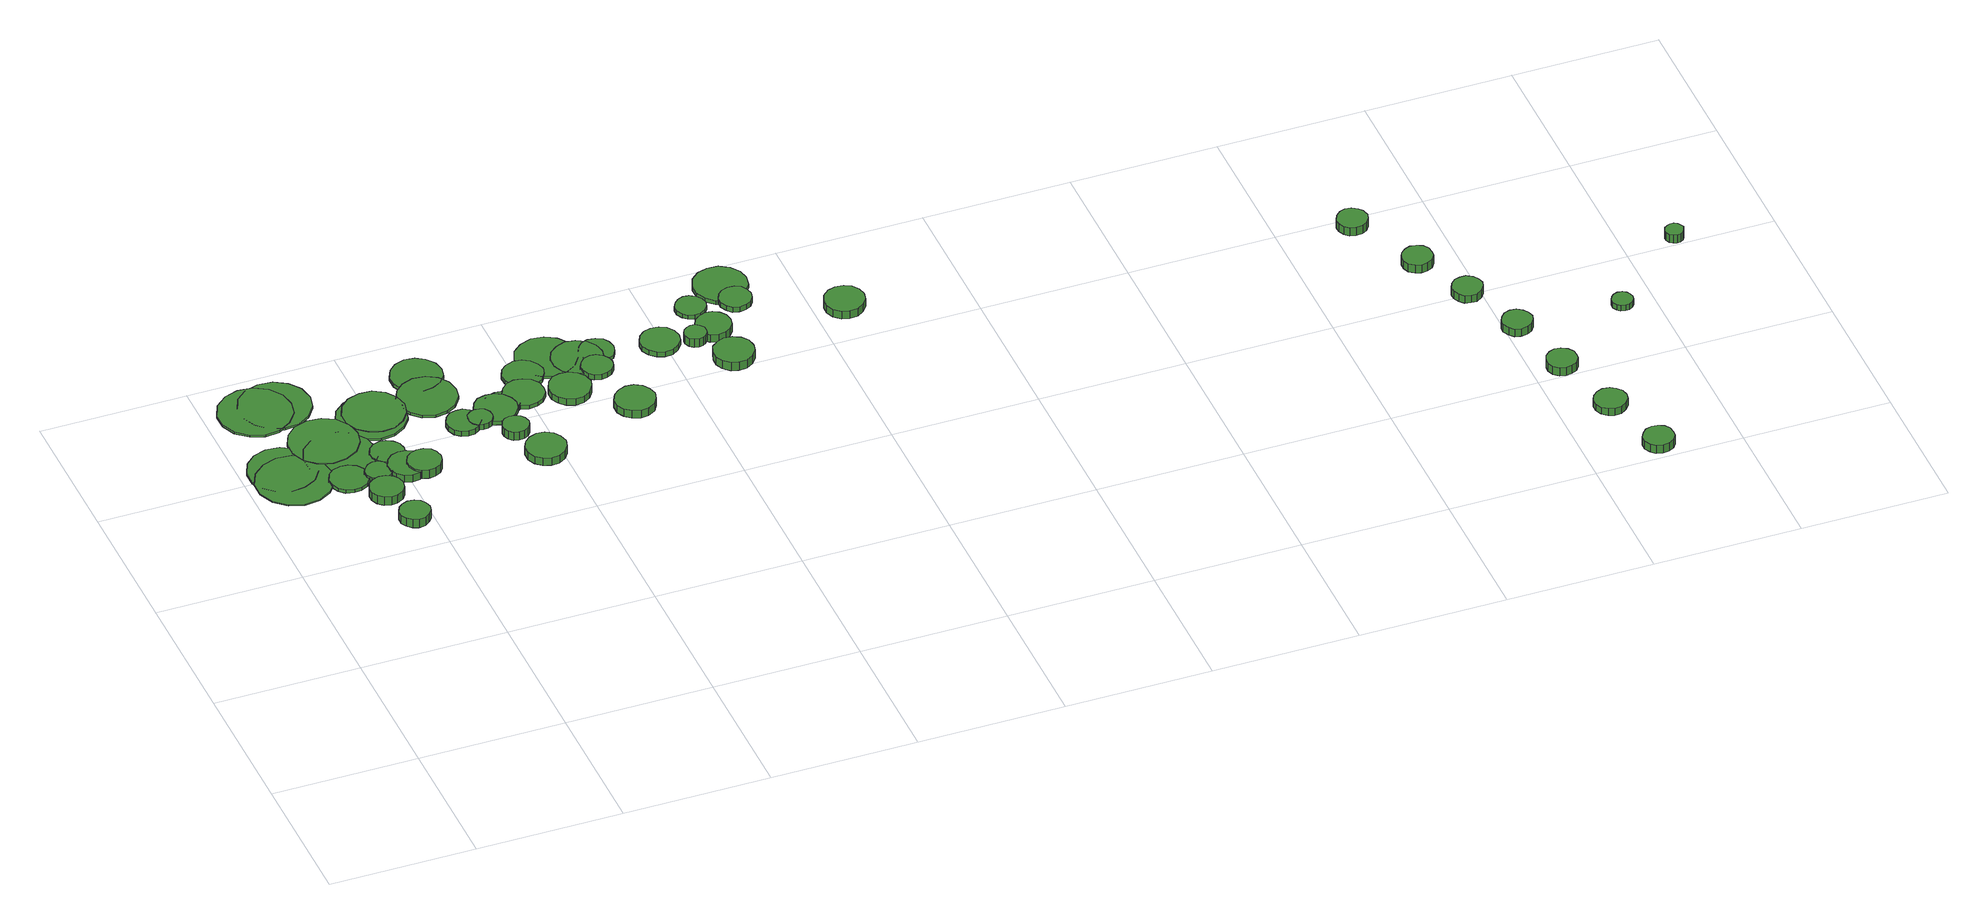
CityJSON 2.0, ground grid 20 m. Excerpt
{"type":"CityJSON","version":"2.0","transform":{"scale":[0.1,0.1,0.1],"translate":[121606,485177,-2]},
"CityObjects":{
"tree1":{"type":"SolitaryVegetationObject","attributes":{"function":"something"},"geometry":[{"type":"MultiSurface","lod":"1","boundaries":[[[0,1,2,3,4,5,6,7,8,9,10,11,12,13,14]],[[15,16,17,18,19,20,21,22,23,24,25,26,27,28,29]],[[0,29,28,1]],[[1,28,27,2]],[[2,27,26,3]],[[3,26,25,4]],[[4,25,24,5]],[[5,24,23,6]],[[6,23,22,7]],[[7,22,21,8]],[[8,21,20,9]],[[9,20,19,10]],[[10,19,18,11]],[[11,18,17,12]],[[12,17,16,13]],[[13,16,15,14]],[[14,15,29,0]]]}]},
"tree2":{"type":"SolitaryVegetationObject","attributes":{"function":"something"},"geometry":[{"type":"MultiSurface","lod":"1","boundaries":[[[30,31,32,33,34,35,36,37,38,39,40,41,42,43,44]],[[45,46,47,48,49,50,51,52,53,54,55,56,57,58,59]],[[30,59,58,31]],[[31,58,57,32]],[[32,57,56,33]],[[33,56,55,34]],[[34,55,54,35]],[[35,54,53,36]],[[36,53,52,37]],[[37,52,51,38]],[[38,51,50,39]],[[39,50,49,40]],[[40,49,48,41]],[[41,48,47,42]],[[42,47,46,43]],[[43,46,45,44]],[[44,45,59,30]]]}]},
"tree3":{"type":"SolitaryVegetationObject","attributes":{"function":"something"},"geometry":[{"type":"MultiSurface","lod":"1","boundaries":[[[60,61,62,63,64,65,66,67,68,69,70,71,72,73,74]],[[75,76,77,78,79,80,81,82,83,84,85,86,87,88,89]],[[60,89,88,61]],[[61,88,87,62]],[[62,87,86,63]],[[63,86,85,64]],[[64,85,84,65]],[[65,84,83,66]],[[66,83,82,67]],[[67,82,81,68]],[[68,81,80,69]],[[69,80,79,70]],[[70,79,78,71]],[[71,78,77,72]],[[72,77,76,73]],[[73,76,75,74]],[[74,75,89,60]]]}]},
"tree4":{"type":"SolitaryVegetationObject","attributes":{"function":"something"},"geometry":[{"type":"MultiSurface","lod":"1","boundaries":[[[90,91,92,93,94,95,96,97,98,99,100,101,102,103,104]],[[105,106,107,108,109,110,111,112,113,114,115,116,117,118,119]],[[90,119,118,91]],[[91,118,117,92]],[[92,117,116,93]],[[93,116,115,94]],[[94,115,114,95]],[[95,114,113,96]],[[96,113,112,97]],[[97,112,111,98]],[[98,111,110,99]],[[99,110,109,100]],[[100,109,108,101]],[[101,108,107,102]],[[102,107,106,103]],[[103,106,105,104]],[[104,105,119,90]]]}]},
"tree5":{"type":"SolitaryVegetationObject","attributes":{"function":"something"},"geometry":[{"type":"MultiSurface","lod":"1","boundaries":[[[120,121,122,123,124,125,126,127,128,129,130,131,132,133,134]],[[135,136,137,138,139,140,141,142,143,144,145,146,147,148,149]],[[120,149,148,121]],[[121,148,147,122]],[[122,147,146,123]],[[123,146,145,124]],[[124,145,144,125]],[[125,144,143,126]],[[126,143,142,127]],[[127,142,141,128]],[[128,141,140,129]],[[129,140,139,130]],[[130,139,138,131]],[[131,138,137,132]],[[132,137,136,133]],[[133,136,135,134]],[[134,135,149,120]]]}]},
"tree6":{"type":"SolitaryVegetationObject","attributes":{"function":"something"},"geometry":[{"type":"MultiSurface","lod":"1","boundaries":[[[150,151,152,153,154,155,156,157,158,159,160,161,162,163,164]],[[165,166,167,168,169,170,171,172,173,174,175,176,177,178,179]],[[150,179,178,151]],[[151,178,177,152]],[[152,177,176,153]],[[153,176,175,154]],[[154,175,174,155]],[[155,174,173,156]],[[156,173,172,157]],[[157,172,171,158]],[[158,171,170,159]],[[159,170,169,160]],[[160,169,168,161]],[[161,168,167,162]],[[162,167,166,163]],[[163,166,165,164]],[[164,165,179,150]]]}]},
"tree7":{"type":"SolitaryVegetationObject","attributes":{"function":"something"},"geometry":[{"type":"MultiSurface","lod":"1","boundaries":[[[180,181,182,183,184,185,186,187,188,189,190,191,192,193,194]],[[195,196,197,198,199,200,201,202,203,204,205,206,207,208,209]],[[180,209,208,181]],[[181,208,207,182]],[[182,207,206,183]],[[183,206,205,184]],[[184,205,204,185]],[[185,204,203,186]],[[186,203,202,187]],[[187,202,201,188]],[[188,201,200,189]],[[189,200,199,190]],[[190,199,198,191]],[[191,198,197,192]],[[192,197,196,193]],[[193,196,195,194]],[[194,195,209,180]]]}]},
"tree8":{"type":"SolitaryVegetationObject","attributes":{"function":"something"},"geometry":[{"type":"MultiSurface","lod":"1","boundaries":[[[210,211,212,213,214,215,216,217,218,219,220,221,222,223,224]],[[225,226,227,228,229,230,231,232,233,234,235,236,237,238,239]],[[210,239,238,211]],[[211,238,237,212]],[[212,237,236,213]],[[213,236,235,214]],[[214,235,234,215]],[[215,234,233,216]],[[216,233,232,217]],[[217,232,231,218]],[[218,231,230,219]],[[219,230,229,220]],[[220,229,228,221]],[[221,228,227,222]],[[222,227,226,223]],[[223,226,225,224]],[[224,225,239,210]]]}]},
"tree9":{"type":"SolitaryVegetationObject","attributes":{"function":"something"},"geometry":[{"type":"MultiSurface","lod":"1","boundaries":[[[240,241,242,243,244,245,246,247,248,249,250,251,252,253,254]],[[255,256,257,258,259,260,261,262,263,264,265,266,267,268,269]],[[240,269,268,241]],[[241,268,267,242]],[[242,267,266,243]],[[243,266,265,244]],[[244,265,264,245]],[[245,264,263,246]],[[246,263,262,247]],[[247,262,261,248]],[[248,261,260,249]],[[249,260,259,250]],[[250,259,258,251]],[[251,258,257,252]],[[252,257,256,253]],[[253,256,255,254]],[[254,255,269,240]]]}]},
"tree10":{"type":"SolitaryVegetationObject","attributes":{"function":"something"},"geometry":[{"type":"MultiSurface","lod":"1","boundaries":[[[270,271,272,273,274,275,276,277,278,279,280,281,282,283,284]],[[285,286,287,288,289,290,291,292,293,294,295,296,297,298,299]],[[270,299,298,271]],[[271,298,297,272]],[[272,297,296,273]],[[273,296,295,274]],[[274,295,294,275]],[[275,294,293,276]],[[276,293,292,277]],[[277,292,291,278]],[[278,291,290,279]],[[279,290,289,280]],[[280,289,288,281]],[[281,288,287,282]],[[282,287,286,283]],[[283,286,285,284]],[[284,285,299,270]]]}]},
"tree11":{"type":"SolitaryVegetationObject","attributes":{"function":"something"},"geometry":[{"type":"MultiSurface","lod":"1","boundaries":[[[300,301,302,303,304,305,306,307,308,309,310,311,312,313,314]],[[315,316,317,318,319,320,321,322,323,324,325,326,327,328,329]],[[300,329,328,301]],[[301,328,327,302]],[[302,327,326,303]],[[303,326,325,304]],[[304,325,324,305]],[[305,324,323,306]],[[306,323,322,307]],[[307,322,321,308]],[[308,321,320,309]],[[309,320,319,310]],[[310,319,318,311]],[[311,318,317,312]],[[312,317,316,313]],[[313,316,315,314]],[[314,315,329,300]]]}]},
"tree12":{"type":"SolitaryVegetationObject","attributes":{"function":"something"},"geometry":[{"type":"MultiSurface","lod":"1","boundaries":[[[330,331,332,333,334,335,336,337,338,339,340,341,342,343,344]],[[345,346,347,348,349,350,351,352,353,354,355,356,357,358,359]],[[330,359,358,331]],[[331,358,357,332]],[[332,357,356,333]],[[333,356,355,334]],[[334,355,354,335]],[[335,354,353,336]],[[336,353,352,337]],[[337,352,351,338]],[[338,351,350,339]],[[339,350,349,340]],[[340,349,348,341]],[[341,348,347,342]],[[342,347,346,343]],[[343,346,345,344]],[[344,345,359,330]]]}]},
"tree13":{"type":"SolitaryVegetationObject","attributes":{"function":"something"},"geometry":[{"type":"MultiSurface","lod":"1","boundaries":[[[360,361,362,363,364,365,366,367,368,369,370,371,372,373,374]],[[375,376,377,378,379,380,381,382,383,384,385,386,387,388,389]],[[360,389,388,361]],[[361,388,387,362]],[[362,387,386,363]],[[363,386,385,364]],[[364,385,384,365]],[[365,384,383,366]],[[366,383,382,367]],[[367,382,381,368]],[[368,381,380,369]],[[369,380,379,370]],[[370,379,378,371]],[[371,378,377,372]],[[372,377,376,373]],[[373,376,375,374]],[[374,375,389,360]]]}]},
"tree14":{"type":"SolitaryVegetationObject","attributes":{"function":"something"},"geometry":[{"type":"MultiSurface","lod":"1","boundaries":[[[390,391,392,393,394,395,396,397,398,399,400,401,402,403,404]],[[405,406,407,408,409,410,411,412,413,414,415,416,417,418,419]],[[390,419,418,391]],[[391,418,417,392]],[[392,417,416,393]],[[393,416,415,394]],[[394,415,414,395]],[[395,414,413,396]],[[396,413,412,397]],[[397,412,411,398]],[[398,411,410,399]],[[399,410,409,400]],[[400,409,408,401]],[[401,408,407,402]],[[402,407,406,403]],[[403,406,405,404]],[[404,405,419,390]]]}]},
"tree15":{"type":"SolitaryVegetationObject","attributes":{"function":"something"},"geometry":[{"type":"MultiSurface","lod":"1","boundaries":[[[420,421,422,423,424,425,426,427,428,429,430,431,432,433,434]],[[435,436,437,438,439,440,441,442,443,444,445,446,447,448,449]],[[420,449,448,421]],[[421,448,447,422]],[[422,447,446,423]],[[423,446,445,424]],[[424,445,444,425]],[[425,444,443,426]],[[426,443,442,427]],[[427,442,441,428]],[[428,441,440,429]],[[429,440,439,430]],[[430,439,438,431]],[[431,438,437,432]],[[432,437,436,433]],[[433,436,435,434]],[[434,435,449,420]]]}]},
"tree16":{"type":"SolitaryVegetationObject","attributes":{"function":"something"},"geometry":[{"type":"MultiSurface","lod":"1","boundaries":[[[450,451,452,453,454,455,456,457,458,459,460,461,462,463,464]],[[465,466,467,468,469,470,471,472,473,474,475,476,477,478,479]],[[450,479,478,451]],[[451,478,477,452]],[[452,477,476,453]],[[453,476,475,454]],[[454,475,474,455]],[[455,474,473,456]],[[456,473,472,457]],[[457,472,471,458]],[[458,471,470,459]],[[459,470,469,460]],[[460,469,468,461]],[[461,468,467,462]],[[462,467,466,463]],[[463,466,465,464]],[[464,465,479,450]]]}]},
"tree17":{"type":"SolitaryVegetationObject","attributes":{"function":"something"},"geometry":[{"type":"MultiSurface","lod":"1","boundaries":[[[480,481,482,483,484,485,486,487,488,489,490,491,492,493,494]],[[495,496,497,498,499,500,501,502,503,504,505,506,507,508,509]],[[480,509,508,481]],[[481,508,507,482]],[[482,507,506,483]],[[483,506,505,484]],[[484,505,504,485]],[[485,504,503,486]],[[486,503,502,487]],[[487,502,501,488]],[[488,501,500,489]],[[489,500,499,490]],[[490,499,498,491]],[[491,498,497,492]],[[492,497,496,493]],[[493,496,495,494]],[[494,495,509,480]]]}]},
"tree18":{"type":"SolitaryVegetationObject","attributes":{"function":"something"},"geometry":[{"type":"MultiSurface","lod":"1","boundaries":[[[510,511,512,513,514,515,516,517,518,519,520,521,522,523,524]],[[525,526,527,528,529,530,531,532,533,534,535,536,537,538,539]],[[510,539,538,511]],[[511,538,537,512]],[[512,537,536,513]],[[513,536,535,514]],[[514,535,534,515]],[[515,534,533,516]],[[516,533,532,517]],[[517,532,531,518]],[[518,531,530,519]],[[519,530,529,520]],[[520,529,528,521]],[[521,528,527,522]],[[522,527,526,523]],[[523,526,525,524]],[[524,525,539,510]]]}]},
"tree19":{"type":"SolitaryVegetationObject","attributes":{"function":"something"},"geometry":[{"type":"MultiSurface","lod":"1","boundaries":[[[540,541,542,543,544,545,546,547,548,549,550,551,552,553,554]],[[555,556,557,558,559,560,561,562,563,564,565,566,567,568,569]],[[540,569,568,541]],[[541,568,567,542]],[[542,567,566,543]],[[543,566,565,544]],[[544,565,564,545]],[[545,564,563,546]],[[546,563,562,547]],[[547,562,561,548]],[[548,561,560,549]],[[549,560,559,550]],[[550,559,558,551]],[[551,558,557,552]],[[552,557,556,553]],[[553,556,555,554]],[[554,555,569,540]]]}]},
"tree20":{"type":"SolitaryVegetationObject","attributes":{"function":"something"},"geometry":[{"type":"MultiSurface","lod":"1","boundaries":[[[570,571,572,573,574,575,576,577,578,579,580,581,582,583,584]],[[585,586,587,588,589,590,591,592,593,594,595,596,597,598,599]],[[570,599,598,571]],[[571,598,597,572]],[[572,597,596,573]],[[573,596,595,574]],[[574,595,594,575]],[[575,594,593,576]],[[576,593,592,577]],[[577,592,591,578]],[[578,591,590,579]],[[579,590,589,580]],[[580,589,588,581]],[[581,588,587,582]],[[582,587,586,583]],[[583,586,585,584]],[[584,585,599,570]]]}]},
"tree21":{"type":"SolitaryVegetationObject","attributes":{"function":"something"},"geometry":[{"type":"MultiSurface","lod":"1","boundaries":[[[600,601,602,603,604,605,606,607,608,609,610,611,612,613,614]],[[615,616,617,618,619,620,621,622,623,624,625,626,627,628,629]],[[600,629,628,601]],[[601,628,627,602]],[[602,627,626,603]],[[603,626,625,604]],[[604,625,624,605]],[[605,624,623,606]],[[606,623,622,607]],[[607,622,621,608]],[[608,621,620,609]],[[609,620,619,610]],[[610,619,618,611]],[[611,618,617,612]],[[612,617,616,613]],[[613,616,615,614]],[[614,615,629,600]]]}]},
"tree22":{"type":"SolitaryVegetationObject","attributes":{"function":"something"},"geometry":[{"type":"MultiSurface","lod":"1","boundaries":[[[630,631,632,633,634,635,636,637,638,639,640,641,642,643,644]],[[645,646,647,648,649,650,651,652,653,654,655,656,657,658,659]],[[630,659,658,631]],[[631,658,657,632]],[[632,657,656,633]],[[633,656,655,634]],[[634,655,654,635]],[[635,654,653,636]],[[636,653,652,637]],[[637,652,651,638]],[[638,651,650,639]],[[639,650,649,640]],[[640,649,648,641]],[[641,648,647,642]],[[642,647,646,643]],[[643,646,645,644]],[[644,645,659,630]]]}]},
"tree23":{"type":"SolitaryVegetationObject","attributes":{"function":"something"},"geometry":[{"type":"MultiSurface","lod":"1","boundaries":[[[660,661,662,663,664,665,666,667,668,669,670,671,672,673,674]],[[675,676,677,678,679,680,681,682,683,684,685,686,687,688,689]],[[660,689,688,661]],[[661,688,687,662]],[[662,687,686,663]],[[663,686,685,664]],[[664,685,684,665]],[[665,684,683,666]],[[666,683,682,667]],[[667,682,681,668]],[[668,681,680,669]],[[669,680,679,670]],[[670,679,678,671]],[[671,678,677,672]],[[672,677,676,673]],[[673,676,675,674]],[[674,675,689,660]]]}]},
"tree24":{"type":"SolitaryVegetationObject","attributes":{"function":"something"},"geometry":[{"type":"MultiSurface","lod":"1","boundaries":[[[690,691,692,693,694,695,696,697,698,699,700,701,702,703,704]],[[705,706,707,708,709,710,711,712,713,714,715,716,717,718,719]],[[690,719,718,691]],[[691,718,717,692]],[[692,717,716,693]],[[693,716,715,694]],[[694,715,714,695]],[[695,714,713,696]],[[696,713,712,697]],[[697,712,711,698]],[[698,711,710,699]],[[699,710,709,700]],[[700,709,708,701]],[[701,708,707,702]],[[702,707,706,703]],[[703,706,705,704]],[[704,705,719,690]]]}]},
"tree25":{"type":"SolitaryVegetationObject","attributes":{"function":"something"},"geometry":[{"type":"MultiSurface","lod":"1","boundaries":[[[720,721,722,723,724,725,726,727,728,729,730,731,732,733,734]],[[735,736,737,738,739,740,741,742,743,744,745,746,747,748,749]],[[720,749,748,721]],[[721,748,747,722]],[[722,747,746,723]],[[723,746,745,724]],[[724,745,744,725]],[[725,744,743,726]],[[726,743,742,727]],[[727,742,741,728]],[[728,741,740,729]],[[729,740,739,730]],[[730,739,738,731]],[[731,738,737,732]],[[732,737,736,733]],[[733,736,735,734]],[[734,735,749,720]]]}]},
"tree26":{"type":"SolitaryVegetationObject","attributes":{"function":"something"},"geometry":[{"type":"MultiSurface","lod":"1","boundaries":[[[750,751,752,753,754,755,756,757,758,759,760,761,762,763,764]],[[765,766,767,768,769,770,771,772,773,774,775,776,777,778,779]],[[750,779,778,751]],[[751,778,777,752]],[[752,777,776,753]],[[753,776,775,754]],[[754,775,774,755]],[[755,774,773,756]],[[756,773,772,757]],[[757,772,771,758]],[[758,771,770,759]],[[759,770,769,760]],[[760,769,768,761]],[[761,768,767,762]],[[762,767,766,763]],[[763,766,765,764]],[[764,765,779,750]]]}]},
"tree27":{"type":"SolitaryVegetationObject","attributes":{"function":"something"},"geometry":[{"type":"MultiSurface","lod":"1","boundaries":[[[780,781,782,783,784,785,786,787,788,789,790,791,792,793,794]],[[795,796,797,798,799,800,801,802,803,804,805,806,807,808,809]],[[780,809,808,781]],[[781,808,807,782]],[[782,807,806,783]],[[783,806,805,784]],[[784,805,804,785]],[[785,804,803,786]],[[786,803,802,787]],[[787,802,801,788]],[[788,801,800,789]],[[789,800,799,790]],[[790,799,798,791]],[[791,798,797,792]],[[792,797,796,793]],[[793,796,795,794]],[[794,795,809,780]]]}]},
"tree28":{"type":"SolitaryVegetationObject","attributes":{"function":"something"},"geometry":[{"type":"MultiSurface","lod":"1","boundaries":[[[810,811,812,813,814,815,816,817,818,819,820,821,822,823,824]],[[825,826,827,828,829,830,831,832,833,834,835,836,837,838,839]],[[810,839,838,811]],[[811,838,837,812]],[[812,837,836,813]],[[813,836,835,814]],[[814,835,834,815]],[[815,834,833,816]],[[816,833,832,817]],[[817,832,831,818]],[[818,831,830,819]],[[819,830,829,820]],[[820,829,828,821]],[[821,828,827,822]],[[822,827,826,823]],[[823,826,825,824]],[[824,825,839,810]]]}]},
"tree29":{"type":"SolitaryVegetationObject","attributes":{"function":"something"},"geometry":[{"type":"MultiSurface","lod":"1","boundaries":[[[840,841,842,843,844,845,846,847,848,849,850,851,852,853,854]],[[855,856,857,858,859,860,861,862,863,864,865,866,867,868,869]],[[840,869,868,841]],[[841,868,867,842]],[[842,867,866,843]],[[843,866,865,844]],[[844,865,864,845]],[[845,864,863,846]],[[846,863,862,847]],[[847,862,861,848]],[[848,861,860,849]],[[849,860,859,850]],[[850,859,858,851]],[[851,858,857,852]],[[852,857,856,853]],[[853,856,855,854]],[[854,855,869,840]]]}]},
"tree30":{"type":"SolitaryVegetationObject","attributes":{"function":"something"},"geometry":[{"type":"MultiSurface","lod":"1","boundaries":[[[870,871,872,873,874,875,876,877,878,879,880,881,882,883,884]],[[885,886,887,888,889,890,891,892,893,894,895,896,897,898,899]],[[870,899,898,871]],[[871,898,897,872]],[[872,897,896,873]],[[873,896,895,874]],[[874,895,894,875]],[[875,894,893,876]],[[876,893,892,877]],[[877,892,891,878]],[[878,891,890,879]],[[879,890,889,880]],[[880,889,888,881]],[[881,888,887,882]],[[882,887,886,883]],[[883,886,885,884]],[[884,885,899,870]]]}]},
"tree31":{"type":"SolitaryVegetationObject","attributes":{"function":"something"},"geometry":[{"type":"MultiSurface","lod":"1","boundaries":[[[900,901,902,903,904,905,906,907,908,909,910,911,912,913,914]],[[915,916,917,918,919,920,921,922,923,924,925,926,927,928,929]],[[900,929,928,901]],[[901,928,927,902]],[[902,927,926,903]],[[903,926,925,904]],[[904,925,924,905]],[[905,924,923,906]],[[906,923,922,907]],[[907,922,921,908]],[[908,921,920,909]],[[909,920,919,910]],[[910,919,918,911]],[[911,918,917,912]],[[912,917,916,913]],[[913,916,915,914]],[[914,915,929,900]]]}]},
"tree32":{"type":"SolitaryVegetationObject","attributes":{"function":"something"},"geometry":[{"type":"MultiSurface","lod":"1","boundaries":[[[930,931,932,933,934,935,936,937,938,939,940,941,942,943,944]],[[945,946,947,948,949,950,951,952,953,954,955,956,957,958,959]],[[930,959,958,931]],[[931,958,957,932]],[[932,957,956,933]],[[933,956,955,934]],[[934,955,954,935]],[[935,954,953,936]],[[936,953,952,937]],[[937,952,951,938]],[[938,951,950,939]],[[939,950,949,940]],[[940,949,948,941]],[[941,948,947,942]],[[942,947,946,943]],[[943,946,945,944]],[[944,945,959,930]]]}]},
"tree33":{"type":"SolitaryVegetationObject","attributes":{"function":"something"},"geometry":[{"type":"MultiSurface","lod":"1","boundaries":[[[960,961,962,963,964,965,966,967,968,969,970,971,972,973,974]],[[975,976,977,978,979,980,981,982,983,984,985,986,987,988,989]],[[960,989,988,961]],[[961,988,987,962]],[[962,987,986,963]],[[963,986,985,964]],[[964,985,984,965]],[[965,984,983,966]],[[966,983,982,967]],[[967,982,981,968]],[[968,981,980,969]],[[969,980,979,970]],[[970,979,978,971]],[[971,978,977,972]],[[972,977,976,973]],[[973,976,975,974]],[[974,975,989,960]]]}]},
"tree34":{"type":"SolitaryVegetationObject","attributes":{"function":"something"},"geometry":[{"type":"MultiSurface","lod":"1","boundaries":[[[990,991,992,993,994,995,996,997,998,999,1000,1001,1002,1003,1004]],[[1005,1006,1007,1008,1009,1010,1011,1012,1013,1014,1015,1016,1017,1018,1019]],[[990,1019,1018,991]],[[991,1018,1017,992]],[[992,1017,1016,993]],[[993,1016,1015,994]],[[994,1015,1014,995]],[[995,1014,1013,996]],[[996,1013,1012,997]],[[997,1012,1011,998]],[[998,1011,1010,999]],[[999,1010,1009,1000]],[[1000,1009,1008,1001]],[[1001,1008,1007,1002]],[[1002,1007,1006,1003]],[[1003,1006,1005,1004]],[[1004,1005,1019,990]]]}]},
"tree35":{"type":"SolitaryVegetationObject","attributes":{"function":"something"},"geometry":[{"type":"MultiSurface","lod":"1","boundaries":[[[1020,1021,1022,1023,1024,1025,1026,1027,1028,1029,1030,1031,1032,1033,1034]],[[1035,1036,1037,1038,1039,1040,1041,986,1042,1043,1044,1045,1046,1047,1048]],[[1020,1048,1047,1021]],[[1021,1047,1046,1022]],[[1022,1046,1045,1023]],[[1023,1045,1044,1024]],[[1024,1044,1043,1025]],[[1025,1043,1042,1026]],[[1026,1042,986,1027]],[[1027,986,1041,1028]],[[1028,1041,1040,1029]],[[1029,1040,1039,1030]],[[1030,1039,1038,1031]],[[1031,1038,1037,1032]],[[1032,1037,1036,1033]],[[1033,1036,1035,1034]],[[1034,1035,1048,1020]]]}]},
"tree36":{"type":"SolitaryVegetationObject","attributes":{"function":"something"},"geometry":[{"type":"MultiSurface","lod":"1","boundaries":[[[1049,1050,1051,1052,1053,1054,1055,1056,1057,1058,1059,1060,1061,1062,1063]],[[1064,1065,1066,1067,1068,1069,1070,1071,1072,1073,1074,1075,1076,1077,1078]],[[1049,1078,1077,1050]],[[1050,1077,1076,1051]],[[1051,1076,1075,1052]],[[1052,1075,1074,1053]],[[1053,1074,1073,1054]],[[1054,1073,1072,1055]],[[1055,1072,1071,1056]],[[1056,1071,1070,1057]],[[1057,1070,1069,1058]],[[1058,1069,1068,1059]],[[1059,1068,1067,1060]],[[1060,1067,1066,1061]],[[1061,1066,1065,1062]],[[1062,1065,1064,1063]],[[1063,1064,1078,1049]]]}]},
"tree37":{"type":"SolitaryVegetationObject","attributes":{"function":"something"},"geometry":[{"type":"MultiSurface","lod":"1","boundaries":[[[1079,1080,1081,1082,1083,1084,1085,1086,1087,1088,1089,1090,1091,1092,1093]],[[1094,1095,1096,1097,1098,1099,1100,1101,1102,1103,1104,1105,1106,1107,1108]],[[1079,1108,1107,1080]],[[1080,1107,1106,1081]],[[1081,1106,1105,1082]],[[1082,1105,1104,1083]],[[1083,1104,1103,1084]],[[1084,1103,1102,1085]],[[1085,1102,1101,1086]],[[1086,1101,1100,1087]],[[1087,1100,1099,1088]],[[1088,1099,1098,1089]],[[1089,1098,1097,1090]],[[1090,1097,1096,1091]],[[1091,1096,1095,1092]],[[1092,1095,1094,1093]],[[1093,1094,1108,1079]]]}]},
"tree38":{"type":"SolitaryVegetationObject","attributes":{"function":"something"},"geometry":[{"type":"MultiSurface","lod":"1","boundaries":[[[1109,1110,1111,1112,1113,1114,1115,1116,1117,1118,1119,1120,1121,1122,1123]],[[1124,1125,1126,1127,1128,1129,1130,1131,1132,1133,1134,1135,1136,1137,1138]],[[1109,1138,1137,1110]],[[1110,1137,1136,1111]],[[1111,1136,1135,1112]],[[1112,1135,1134,1113]],[[1113,1134,1133,1114]],[[1114,1133,1132,1115]],[[1115,1132,1131,1116]],[[1116,1131,1130,1117]],[[1117,1130,1129,1118]],[[1118,1129,1128,1119]],[[1119,1128,1127,1120]],[[1120,1127,1126,1121]],[[1121,1126,1125,1122]],[[1122,1125,1124,1123]],[[1123,1124,1138,1109]]]}]},
"tree39":{"type":"SolitaryVegetationObject","attributes":{"function":"something"},"geometry":[{"type":"MultiSurface","lod":"1","boundaries":[[[1139,1140,1141,1142,1143,1144,1145,1146,1147,1148,1149,1150,1151,1152,1153]],[[1154,1155,1156,1157,1158,1159,1160,1161,1162,1163,1164,1165,1166,1167,1168]],[[1139,1168,1167,1140]],[[1140,1167,1166,1141]],[[1141,1166,1165,1142]],[[1142,1165,1164,1143]],[[1143,1164,1163,1144]],[[1144,1163,1162,1145]],[[1145,1162,1161,1146]],[[1146,1161,1160,1147]],[[1147,1160,1159,1148]],[[1148,1159,1158,1149]],[[1149,1158,1157,1150]],[[1150,1157,1156,1151]],[[1151,1156,1155,1152]],[[1152,1155,1154,1153]],[[1153,1154,1168,1139]]]}]},
"tree40":{"type":"SolitaryVegetationObject","attributes":{"function":"something"},"geometry":[{"type":"MultiSurface","lod":"1","boundaries":[[[1169,1170,1171,1172,1173,1174,1175,1176,1177,1178,1179,1180,1181,1182,1183]],[[1184,1185,1186,1187,1188,1189,1190,1191,1192,1193,1194,1195,1196,1197,1198]],[[1169,1198,1197,1170]],[[1170,1197,1196,1171]],[[1171,1196,1195,1172]],[[1172,1195,1194,1173]],[[1173,1194,1193,1174]],[[1174,1193,1192,1175]],[[1175,1192,1191,1176]],[[1176,1191,1190,1177]],[[1177,1190,1189,1178]],[[1178,1189,1188,1179]],[[1179,1188,1187,1180]],[[1180,1187,1186,1181]],[[1181,1186,1185,1182]],[[1182,1185,1184,1183]],[[1183,1184,1198,1169]]]}]},
"tree41":{"type":"SolitaryVegetationObject","attributes":{"function":"something"},"geometry":[{"type":"MultiSurface","lod":"1","boundaries":[[[1199,1200,1201,1202,1203,1204,1205,1206,1207,1208,1209,1210,1211,1212,1213]],[[1214,1215,1216,1217,1218,1219,1220,1221,1222,1223,1224,1225,1226,1227,1228]],[[1199,1228,1227,1200]],[[1200,1227,1226,1201]],[[1201,1226,1225,1202]],[[1202,1225,1224,1203]],[[1203,1224,1223,1204]],[[1204,1223,1222,1205]],[[1205,1222,1221,1206]],[[1206,1221,1220,1207]],[[1207,1220,1219,1208]],[[1208,1219,1218,1209]],[[1209,1218,1217,1210]],[[1210,1217,1216,1211]],[[1211,1216,1215,1212]],[[1212,1215,1214,1213]],[[1213,1214,1228,1199]]]}]},
"tree42":{"type":"SolitaryVegetationObject","attributes":{"function":"something"},"geometry":[{"type":"MultiSurface","lod":"1","boundaries":[[[1229,1230,1231,1232,1233,1234,1235,1236,1237,1238,1239,1240,1241,1242,1243]],[[1244,1245,1246,1247,1248,1249,1250,1251,1252,1253,1254,1255,1256,1257,1258]],[[1229,1258,1257,1230]],[[1230,1257,1256,1231]],[[1231,1256,1255,1232]],[[1232,1255,1254,1233]],[[1233,1254,1253,1234]],[[1234,1253,1252,1235]],[[1235,1252,1251,1236]],[[1236,1251,1250,1237]],[[1237,1250,1249,1238]],[[1238,1249,1248,1239]],[[1239,1248,1247,1240]],[[1240,1247,1246,1241]],[[1241,1246,1245,1242]],[[1242,1245,1244,1243]],[[1243,1244,1258,1229]]]}]},
"tree43":{"type":"SolitaryVegetationObject","attributes":{"function":"something"},"geometry":[{"type":"MultiSurface","lod":"1","boundaries":[[[1259,1260,1261,1262,1263,1264,1265,1266,1267,1268,1269,1270,1271,1272,1273]],[[1274,1275,1276,1277,1278,1279,1280,1281,1282,1283,1284,1285,1286,1287,1288]],[[1259,1288,1287,1260]],[[1260,1287,1286,1261]],[[1261,1286,1285,1262]],[[1262,1285,1284,1263]],[[1263,1284,1283,1264]],[[1264,1283,1282,1265]],[[1265,1282,1281,1266]],[[1266,1281,1280,1267]],[[1267,1280,1279,1268]],[[1268,1279,1278,1269]],[[1269,1278,1277,1270]],[[1270,1277,1276,1271]],[[1271,1276,1275,1272]],[[1272,1275,1274,1273]],[[1273,1274,1288,1259]]]}]},
"tree44":{"type":"SolitaryVegetationObject","attributes":{"function":"something"},"geometry":[{"type":"MultiSurface","lod":"1","boundaries":[[[1289,1290,1291,1292,1293,1294,1295,1296,1297,1298,1299,1300,1301,1302,1303]],[[1304,1305,1306,1307,1308,1309,1310,1311,1312,1313,1314,1315,1316,1317,1318]],[[1289,1318,1317,1290]],[[1290,1317,1316,1291]],[[1291,1316,1315,1292]],[[1292,1315,1314,1293]],[[1293,1314,1313,1294]],[[1294,1313,1312,1295]],[[1295,1312,1311,1296]],[[1296,1311,1310,1297]],[[1297,1310,1309,1298]],[[1298,1309,1308,1299]],[[1299,1308,1307,1300]],[[1300,1307,1306,1301]],[[1301,1306,1305,1302]],[[1302,1305,1304,1303]],[[1303,1304,1318,1289]]]}]},
"tree45":{"type":"SolitaryVegetationObject","attributes":{"function":"something"},"geometry":[{"type":"MultiSurface","lod":"1","boundaries":[[[1319,1320,1321,1322,1323,1324,1325,1326,1327,1328,1329,1330,1331,1332,1333]],[[1334,1335,1336,1337,1338,1339,1340,1341,1342,1343,1344,1345,1346,1347,1348]],[[1319,1348,1347,1320]],[[1320,1347,1346,1321]],[[1321,1346,1345,1322]],[[1322,1345,1344,1323]],[[1323,1344,1343,1324]],[[1324,1343,1342,1325]],[[1325,1342,1341,1326]],[[1326,1341,1340,1327]],[[1327,1340,1339,1328]],[[1328,1339,1338,1329]],[[1329,1338,1337,1330]],[[1330,1337,1336,1331]],[[1331,1336,1335,1332]],[[1332,1335,1334,1333]],[[1333,1334,1348,1319]]]}]},
"tree46":{"type":"SolitaryVegetationObject","attributes":{"function":"something"},"geometry":[{"type":"MultiSurface","lod":"1","boundaries":[[[1349,1350,1351,1352,1353,1354,1355,1356,1357,1358,1359,1360,1361,1362,1363]],[[1364,1365,1366,1367,1368,1369,1370,1371,1372,1373,1374,1375,1376,1377,1378]],[[1349,1378,1377,1350]],[[1350,1377,1376,1351]],[[1351,1376,1375,1352]],[[1352,1375,1374,1353]],[[1353,1374,1373,1354]],[[1354,1373,1372,1355]],[[1355,1372,1371,1356]],[[1356,1371,1370,1357]],[[1357,1370,1369,1358]],[[1358,1369,1368,1359]],[[1359,1368,1367,1360]],[[1360,1367,1366,1361]],[[1361,1366,1365,1362]],[[1362,1365,1364,1363]],[[1363,1364,1378,1349]]]}]},
"tree47":{"type":"SolitaryVegetationObject","attributes":{"function":"something"},"geometry":[{"type":"MultiSurface","lod":"1","boundaries":[[[1379,1380,1381,1382,1383,1384,1385,1386,1387,1388,1389,1390,1391,1392,1393]],[[1394,1395,1396,1397,1398,1399,1400,1401,1402,1403,1404,1405,1406,1407,1408]],[[1379,1408,1407,1380]],[[1380,1407,1406,1381]],[[1381,1406,1405,1382]],[[1382,1405,1404,1383]],[[1383,1404,1403,1384]],[[1384,1403,1402,1385]],[[1385,1402,1401,1386]],[[1386,1401,1400,1387]],[[1387,1400,1399,1388]],[[1388,1399,1398,1389]],[[1389,1398,1397,1390]],[[1390,1397,1396,1391]],[[1391,1396,1395,1392]],[[1392,1395,1394,1393]],[[1393,1394,1408,1379]]]}]},
"tree48":{"type":"SolitaryVegetationObject","attributes":{"function":"something"},"geometry":[{"type":"MultiSurface","lod":"1","boundaries":[[[1409,1410,1411,1412,1413,1414,1415,1416,1417,1418,1419,1420,1421,1422,1423]],[[1424,1425,1426,1427,1428,1429,1430,1431,1432,1433,1434,1435,1436,1437,1438]],[[1409,1438,1437,1410]],[[1410,1437,1436,1411]],[[1411,1436,1435,1412]],[[1412,1435,1434,1413]],[[1413,1434,1433,1414]],[[1414,1433,1432,1415]],[[1415,1432,1431,1416]],[[1416,1431,1430,1417]],[[1417,1430,1429,1418]],[[1418,1429,1428,1419]],[[1419,1428,1427,1420]],[[1420,1427,1426,1421]],[[1421,1426,1425,1422]],[[1422,1425,1424,1423]],[[1423,1424,1438,1409]]]}]}
},
"vertices":[
[112,584,12],[108,605,12],[95,622,12],[77,633,12],[56,635,12],[36,628,12],[20,614,12],[11,595,12],[11,574,12],[20,554,12],[36,540,12],[56,533,12],[77,536,12],[95,546,12],[108,563,12],[108,563,10],[95,546,10],[77,536,10],[56,533,10],[36,540,10],[20,554,10],[11,574,10],[11,595,10],[20,614,10],[36,628,10],[56,635,10],[77,633,10],[95,622,10],[108,605,10],[112,584,10],
[101,610,12],[97,629,12],[86,644,12],[69,654,12],[50,656,12],[32,650,12],[18,637,12],[10,619,12],[10,600,12],[18,583,12],[32,570,12],[50,564,12],[69,566,12],[86,575,12],[97,591,12],[97,591,9],[86,575,9],[69,566,9],[50,564,9],[32,570,9],[18,583,9],[10,600,9],[10,619,9],[18,637,9],[32,650,9],[50,656,9],[69,654,9],[86,644,9],[97,629,9],[101,610,9],
[115,732,13],[111,752,13],[99,769,13],[81,779,13],[61,781,13],[42,775,13],[26,761,13],[18,742,13],[18,722,13],[26,703,13],[42,690,13],[61,683,13],[81,685,13],[99,696,13],[111,712,13],[111,712,10],[99,696,10],[81,685,10],[61,683,10],[42,690,10],[26,703,10],[18,722,10],[18,742,10],[26,761,10],[42,775,10],[61,781,10],[81,779,10],[99,769,10],[111,752,10],[115,732,10],
[152,560,15],[150,571,15],[144,580,15],[134,585,15],[124,586,15],[113,583,15],[105,576,15],[101,566,15],[101,555,15],[105,545,15],[113,538,15],[124,535,15],[134,536,15],[144,541,15],[150,550,15],[150,550,10],[144,541,10],[134,536,10],[124,535,10],[113,538,10],[105,545,10],[101,555,10],[101,566,10],[105,576,10],[113,583,10],[124,586,10],[134,585,10],[144,580,10],[150,571,10],[152,560,10],
[196,458,24],[194,466,24],[189,473,24],[182,477,24],[173,478,24],[165,475,24],[159,470,24],[155,462,24],[155,453,24],[159,446,24],[165,440,24],[173,437,24],[182,438,24],[189,443,24],[194,449,24],[194,449,11],[189,443,11],[182,438,11],[173,437,11],[165,440,11],[159,446,11],[155,453,11],[155,462,11],[159,470,11],[165,475,11],[173,478,11],[182,477,11],[189,473,11],[194,466,11],[196,458,11],
[182,515,25],[180,524,25],[175,531,25],[166,536,25],[157,537,25],[148,534,25],[141,528,25],[137,519,25],[137,510,25],[141,501,25],[148,495,25],[157,492,25],[166,493,25],[175,498,25],[180,505,25],[180,505,12],[175,498,12],[166,493,12],[157,492,12],[148,495,12],[141,501,12],[137,510,12],[137,519,12],[141,528,12],[148,534,12],[157,537,12],[166,536,12],[175,531,12],[180,524,12],[182,515,12],
[142,735,13],[138,755,13],[126,771,13],[109,781,13],[89,783,13],[70,777,13],[55,764,13],[47,745,13],[47,725,13],[55,707,13],[70,693,13],[89,687,13],[109,689,13],[126,699,13],[138,716,13],[138,716,10],[126,699,10],[109,689,10],[89,687,10],[70,693,10],[55,707,10],[47,725,10],[47,745,10],[55,764,10],[70,777,10],[89,783,10],[109,781,10],[126,771,10],[138,755,10],[142,735,10],
[182,610,12],[178,630,12],[166,646,12],[149,656,12],[129,658,12],[110,652,12],[95,639,12],[87,620,12],[87,600,12],[95,582,12],[110,569,12],[129,562,12],[149,565,12],[166,575,12],[178,591,12],[178,591,9],[166,575,9],[149,565,9],[129,562,9],[110,569,9],[95,582,9],[87,600,9],[87,620,9],[95,639,9],[110,652,9],[129,658,9],[149,656,9],[166,646,9],[178,630,9],[182,610,9],
[171,645,13],[167,664,13],[156,680,13],[139,689,13],[120,691,13],[101,685,13],[87,672,13],[79,655,13],[79,635,13],[87,617,13],[101,604,13],[120,598,13],[139,601,13],[156,610,13],[167,626,13],[167,626,10],[156,610,10],[139,601,10],[120,598,10],[101,604,10],[87,617,10],[79,635,10],[79,655,10],[87,672,10],[101,685,10],[120,691,10],[139,689,10],[156,680,10],[167,664,10],[171,645,10],
[183,557,19],[181,564,19],[177,570,19],[171,574,19],[163,575,19],[156,572,19],[151,567,19],[147,561,19],[147,553,19],[151,546,19],[156,541,19],[163,539,19],[171,540,19],[177,543,19],[181,549,19],[181,549,10],[177,543,10],[171,540,10],[163,539,10],[156,541,10],[151,546,10],[147,553,10],[147,561,10],[151,567,10],[156,572,10],[163,575,10],[171,574,10],[177,570,10],[181,564,10],[183,557,10],
[229,554,21],[227,565,21],[221,574,21],[211,579,21],[200,580,21],[190,577,21],[182,569,21],[178,560,21],[178,549,21],[182,539,21],[190,532,21],[200,529,21],[211,530,21],[221,535,21],[227,544,21],[227,544,10],[221,535,10],[211,530,10],[200,529,10],[190,532,10],[182,539,10],[178,549,10],[178,560,10],[182,569,10],[190,577,10],[200,580,10],[211,579,10],[221,574,10],[227,565,10],[229,554,10],
[214,594,14],[212,604,14],[206,611,14],[198,616,14],[189,617,14],[180,614,14],[173,608,14],[169,599,14],[169,590,14],[173,581,14],[180,575,14],[189,572,14],[198,573,14],[206,578,14],[212,585,14],[212,585,10],[206,578,10],[198,573,10],[189,572,10],[180,575,10],[173,581,10],[169,590,10],[169,599,10],[173,608,10],[180,614,10],[189,617,10],[198,616,10],[206,611,10],[212,604,10],[214,594,10],
[247,550,24],[245,559,24],[240,567,24],[231,571,24],[222,572,24],[213,569,24],[206,563,24],[202,554,24],[202,545,24],[206,536,24],[213,530,24],[222,527,24],[231,528,24],[240,533,24],[245,540,24],[245,540,11],[240,533,11],[231,528,11],[222,527,11],[213,530,11],[206,536,11],[202,545,11],[202,554,11],[206,563,11],[213,569,11],[222,572,11],[231,571,11],[240,567,11],[245,559,11],[247,550,11],
[246,670,12],[242,689,12],[231,705,12],[214,714,12],[195,716,12],[177,710,12],[162,697,12],[154,680,12],[154,660,12],[162,643,12],[177,630,12],[195,624,12],[214,626,12],[231,636,12],[242,651,12],[242,651,9],[231,636,9],[214,626,9],[195,624,9],[177,630,9],[162,643,9],[154,660,9],[154,680,9],[162,697,9],[177,710,9],[195,716,9],[214,714,9],[231,705,9],[242,689,9],[246,670,9],
[248,678,13],[244,695,13],[234,709,13],[219,718,13],[202,719,13],[185,714,13],[172,702,13],[165,686,13],[165,669,13],[172,653,13],[185,642,13],[202,636,13],[219,638,13],[234,647,13],[244,661,13],[244,661,9],[234,647,9],[219,638,9],[202,636,9],[185,642,9],[172,653,9],[165,669,9],[165,686,9],[172,702,9],[185,714,9],[202,719,9],[219,718,9],[234,709,9],[244,695,9],[248,678,9],
[320,683,13],[317,699,13],[307,713,13],[293,721,13],[276,723,13],[260,717,13],[248,706,13],[241,691,13],[241,675,13],[248,659,13],[260,648,13],[276,643,13],[293,645,13],[307,653,13],[317,667,13],[317,667,9],[307,653,9],[293,645,9],[276,643,9],[260,648,9],[248,659,9],[241,675,9],[241,691,9],[248,706,9],[260,717,9],[276,723,9],[293,721,9],[307,713,9],[317,699,9],[320,683,9],
[326,615,17],[324,624,17],[318,632,17],[310,637,17],[301,637,17],[292,635,17],[285,628,17],[281,620,17],[281,610,17],[285,601,17],[292,595,17],[301,592,17],[310,593,17],[318,598,17],[324,606,17],[324,606,9],[318,598,9],[310,593,9],[301,592,9],[292,595,9],[285,601,9],[281,610,9],[281,620,9],[285,628,9],[292,635,9],[301,637,9],[310,637,9],[318,632,9],[324,624,9],[326,615,9],
[318,728,13],[315,742,13],[306,754,13],[294,761,13],[280,763,13],[266,758,13],[256,749,13],[250,736,13],[250,721,13],[256,708,13],[266,699,13],[280,694,13],[294,696,13],[306,703,13],[315,714,13],[315,714,8],[306,703,8],[294,696,8],[280,694,8],[266,699,8],[256,708,8],[250,721,8],[250,736,8],[256,749,8],[266,758,8],[280,763,8],[294,761,8],[306,754,8],[315,742,8],[318,728,8],
[341,612,18],[340,619,18],[336,625,18],[330,628,18],[323,629,18],[317,627,18],[311,622,18],[309,616,18],[309,609,18],[311,603,18],[317,598,18],[323,596,18],[330,597,18],[336,600,18],[340,606,18],[340,606,10],[336,600,10],[330,597,10],[323,596,10],[317,598,10],[311,603,10],[309,609,10],[309,616,10],[311,622,10],[317,627,10],[323,629,10],[330,628,10],[336,625,10],[340,619,10],[341,612,10],
[376,574,25],[374,582,25],[370,587,25],[363,591,25],[356,592,25],[349,590,25],[344,585,25],[341,578,25],[341,571,25],[344,564,25],[349,559,25],[356,557,25],[363,558,25],[370,561,25],[374,567,25],[374,567,12],[370,561,12],[363,558,12],[356,557,12],[349,559,12],[344,564,12],[341,571,12],[341,578,12],[344,585,12],[349,590,12],[356,592,12],[363,591,12],[370,587,12],[374,582,12],[376,574,12],
[406,522,23],[403,533,23],[397,542,23],[387,548,23],[376,549,23],[365,545,23],[357,538,23],[352,528,23],[352,516,23],[357,506,23],[365,499,23],[376,495,23],[387,496,23],[397,502,23],[403,511,23],[403,511,11],[397,502,11],[387,496,11],[376,495,11],[365,499,11],[357,506,11],[352,516,11],[352,528,11],[357,538,11],[365,545,11],[376,549,11],[387,548,11],[397,542,11],[403,533,11],[406,522,11],
[380,626,16],[377,637,16],[370,647,16],[360,653,16],[348,654,16],[336,651,16],[328,643,16],[323,632,16],[323,620,16],[328,609,16],[336,601,16],[348,597,16],[360,598,16],[370,604,16],[377,614,16],[377,614,10],[370,604,10],[360,598,10],[348,597,10],[336,601,10],[328,609,10],[323,620,10],[323,632,10],[328,643,10],[336,651,10],[348,654,10],[360,653,10],[370,647,10],[377,637,10],[380,626,10],
[386,633,15],[384,643,15],[379,650,15],[370,655,15],[361,656,15],[352,653,15],[344,647,15],[341,638,15],[341,629,15],[344,620,15],[352,613,15],[361,610,15],[370,611,15],[379,616,15],[384,624,15],[384,624,10],[379,616,10],[370,611,10],[361,610,10],[352,613,10],[344,620,10],[341,629,10],[341,638,10],[344,647,10],[352,653,10],[361,656,10],[370,655,10],[379,650,10],[384,643,10],[386,633,10],
[423,642,16],[421,653,16],[414,663,16],[404,668,16],[392,670,16],[381,666,16],[373,658,16],[368,648,16],[368,636,16],[373,626,16],[381,618,16],[392,614,16],[404,616,16],[414,621,16],[421,631,16],[421,631,10],[414,621,10],[404,616,10],[392,614,10],[381,618,10],[373,626,10],[368,636,10],[368,648,10],[373,658,10],[381,666,10],[392,670,10],[404,668,10],[414,663,10],[421,653,10],[423,642,10],
[437,680,15],[434,691,15],[427,700,15],[418,706,15],[406,707,15],[395,703,15],[387,696,15],[382,685,15],[382,674,15],[387,664,15],[395,656,15],[406,652,15],[418,654,15],[427,659,15],[434,669,15],[434,669,10],[427,659,10],[418,654,10],[406,652,10],[395,656,10],[387,664,10],[382,674,10],[382,685,10],[387,696,10],[395,703,10],[406,707,10],[418,706,10],[427,700,10],[434,691,10],[437,680,10],
[481,627,21],[478,639,21],[471,648,21],[461,654,21],[449,655,21],[438,652,21],[430,644,21],[425,633,21],[425,621,21],[430,611,21],[438,603,21],[449,599,21],[461,600,21],[471,606,21],[478,616,21],[478,616,11],[471,606,11],[461,600,11],[449,599,11],[438,603,11],[430,611,11],[425,621,11],[425,633,11],[430,644,11],[438,652,11],[449,655,11],[461,654,11],[471,648,11],[478,639,11],[481,627,11],
[490,701,15],[486,717,15],[476,731,15],[461,740,15],[444,742,15],[428,736,15],[415,725,15],[409,709,15],[409,692,15],[415,676,15],[428,665,15],[444,660,15],[461,661,15],[476,670,15],[486,684,15],[486,684,11],[476,670,11],[461,661,11],[444,660,11],[428,665,11],[415,676,11],[409,692,11],[409,709,11],[415,725,11],[428,736,11],[444,742,11],[461,740,11],[476,731,11],[486,717,11],[490,701,11],
[546,570,24],[543,581,24],[537,590,24],[527,596,24],[516,597,24],[505,593,24],[497,586,24],[492,576,24],[492,564,24],[497,554,24],[505,547,24],[516,543,24],[527,544,24],[537,550,24],[543,559,24],[543,559,12],[537,550,12],[527,544,12],[516,543,12],[505,547,12],[497,554,12],[492,564,12],[492,576,12],[497,586,12],[505,593,12],[516,597,12],[527,596,12],[537,590,12],[543,581,12],[546,570,12],
[519,685,16],[516,699,16],[508,710,16],[495,717,16],[481,719,16],[468,714,16],[457,705,16],[451,692,16],[451,678,16],[457,665,16],[468,655,16],[481,651,16],[495,652,16],[508,659,16],[516,671,16],[516,671,11],[508,659,11],[495,652,11],[481,651,11],[468,655,11],[457,665,11],[451,678,11],[451,692,11],[457,705,11],[468,714,11],[481,719,11],[495,717,11],[508,710,11],[516,699,11],[519,685,11],
[522,657,19],[520,665,19],[515,672,19],[507,677,19],[499,678,19],[490,675,19],[484,669,19],[480,661,19],[480,652,19],[484,644,19],[490,639,19],[499,636,19],[507,637,19],[515,641,19],[520,648,19],[520,648,11],[515,641,11],[507,637,11],[499,636,11],[490,639,11],[484,644,11],[480,652,11],[480,661,11],[484,669,11],[490,675,11],[499,678,11],[507,677,11],[515,672,11],[520,665,11],[522,657,11],
[536,689,16],[534,699,16],[529,707,16],[520,712,16],[510,713,16],[501,710,16],[494,703,16],[490,694,16],[490,684,16],[494,675,16],[501,669,16],[510,666,16],[520,667,16],[529,671,16],[534,679,16],[534,679,11],[529,671,11],[520,667,11],[510,666,11],[501,669,11],[494,675,11],[490,684,11],[490,694,11],[494,703,11],[501,710,11],[510,713,11],[520,712,11],[529,707,11],[534,699,11],[536,689,11],
[620,676,19],[618,687,19],[611,696,19],[602,701,19],[591,702,19],[581,699,19],[573,692,19],[568,682,19],[568,671,19],[573,661,19],[581,654,19],[591,650,19],[602,651,19],[611,657,19],[618,666,19],[618,666,11],[611,657,11],[602,651,11],[591,650,11],[581,654,11],[573,661,11],[568,671,11],[568,682,11],[573,692,11],[581,699,11],[591,702,11],[602,701,11],[611,696,11],[618,687,11],[620,676,11],
[654,668,24],[653,674,24],[649,679,24],[644,683,24],[638,683,24],[632,681,24],[627,677,24],[624,671,24],[624,665,24],[627,659,24],[632,655,24],[638,653,24],[644,654,24],[649,657,24],[653,662,24],[653,662,11],[649,657,11],[644,654,11],[638,653,11],[632,655,11],[627,659,11],[624,665,11],[624,671,11],[627,677,11],[632,681,11],[638,683,11],[644,683,11],[649,679,11],[653,674,11],[654,668,11],
[698,617,24],[696,628,24],[689,637,24],[679,642,24],[668,644,24],[658,640,24],[649,633,24],[645,622,24],[645,611,24],[649,601,24],[658,593,24],[668,590,24],[679,591,24],[689,597,24],[696,606,24],[696,606,11],[689,597,11],[679,591,11],[668,590,11],[658,593,11],[649,601,11],[645,611,11],[645,622,11],[649,633,11],[658,640,11],[668,644,11],[679,642,11],[689,637,11],[696,628,11],[698,617,11],
[691,678,23],[689,688,23],[683,696,23],[675,701,23],[665,702,23],[655,698,23],[648,692,23],[644,683,23],[644,673,23],[648,664,23],[655,657,23],[665,654,23],[675,655,23],[683,660,23],[689,668,23],[689,668,11],[683,660,11],[675,655,11],[665,654,11],[655,657,11],[648,664,11],[644,673,11],[648,692,11],[655,698,11],[665,702,11],[675,701,11],[683,696,11],[689,688,11],[691,678,11],
[677,729,17],[675,738,17],[670,744,17],[662,749,17],[654,750,17],[646,747,17],[640,741,17],[636,734,17],[636,725,17],[640,717,17],[646,712,17],[654,709,17],[662,710,17],[670,714,17],[675,721,17],[675,721,11],[670,714,11],[662,710,11],[654,709,11],[646,712,11],[640,717,11],[636,725,11],[636,734,11],[640,741,11],[646,747,11],[654,750,11],[662,749,11],[670,744,11],[675,738,11],[677,729,11],
[737,724,18],[735,733,18],[730,741,18],[722,745,18],[713,746,18],[704,743,18],[698,737,18],[694,729,18],[694,720,18],[698,712,18],[704,705,18],[713,703,18],[722,704,18],[730,708,18],[735,715,18],[735,715,10],[730,708,10],[722,704,10],[713,703,10],[704,705,10],[698,712,10],[694,720,10],[694,729,10],[698,737,10],[704,743,10],[713,746,10],[722,745,10],[730,741,10],[735,733,10],[737,724,10],
[744,759,16],[741,773,16],[732,785,16],[719,793,16],[704,794,16],[690,790,16],[679,780,16],[673,766,16],[673,752,16],[679,738,16],[690,728,16],[704,723,16],[719,725,16],[732,732,16],[741,744,16],[741,744,10],[732,732,10],[719,725,10],[704,723,10],[690,728,10],[679,738,10],[673,752,10],[673,766,10],[679,780,10],[690,790,10],[704,794,10],[719,793,10],[732,785,10],[741,773,10],[744,759,10],
[867,665,23],[865,676,23],[858,685,23],[849,690,23],[837,691,23],[827,688,23],[818,680,23],[814,670,23],[814,659,23],[818,649,23],[827,641,23],[837,638,23],[849,639,23],[858,645,23],[865,654,23],[865,654,11],[858,645,11],[849,639,11],[837,638,11],[827,641,11],[818,649,11],[814,659,11],[814,670,11],[818,680,11],[827,688,11],[837,691,11],[849,690,11],[858,685,11],[865,676,11],[867,665,11],
[1518,581,25],[1516,590,25],[1511,596,25],[1504,601,25],[1495,602,25],[1487,599,25],[1481,593,25],[1477,585,25],[1477,577,25],[1481,569,25],[1487,563,25],[1495,561,25],[1504,562,25],[1511,566,25],[1516,573,25],[1516,573,12],[1511,566,12],[1504,562,12],[1495,561,12],[1487,563,12],[1481,569,12],[1477,577,12],[1477,585,12],[1481,593,12],[1487,599,12],[1495,602,12],[1504,601,12],[1511,596,12],[1516,590,12],[1518,581,12],
[1565,477,27],[1564,486,27],[1559,493,27],[1551,497,27],[1543,498,27],[1535,495,27],[1528,489,27],[1525,482,27],[1525,473,27],[1528,465,27],[1535,460,27],[1543,457,27],[1551,458,27],[1559,462,27],[1564,469,27],[1564,469,14],[1559,462,14],[1551,458,14],[1543,457,14],[1535,460,14],[1528,465,14],[1525,473,14],[1525,482,14],[1528,489,14],[1535,495,14],[1543,498,14],[1551,497,14],[1559,493,14],[1564,486,14],[1565,477,14],
[1714,21,27],[1713,30,27],[1708,37,27],[1700,41,27],[1692,42,27],[1683,39,27],[1677,33,27],[1673,26,27],[1673,17,27],[1677,9,27],[1683,3,27],[1692,1,27],[1700,2,27],[1708,6,27],[1713,13,27],[1713,13,14],[1708,6,14],[1700,2,14],[1692,1,14],[1683,3,14],[1677,9,14],[1673,17,14],[1673,26,14],[1677,33,14],[1683,39,14],[1692,42,14],[1700,41,14],[1708,37,14],[1713,30,14],[1714,21,14],
[1602,397,26],[1600,405,26],[1595,412,26],[1587,417,26],[1579,417,26],[1571,415,26],[1565,409,26],[1561,401,26],[1561,393,26],[1565,385,26],[1571,379,26],[1579,377,26],[1587,377,26],[1595,382,26],[1600,389,26],[1600,389,14],[1595,382,14],[1587,377,14],[1579,377,14],[1571,379,14],[1565,385,14],[1561,393,14],[1561,401,14],[1565,409,14],[1571,415,14],[1579,417,14],[1587,417,14],[1595,412,14],[1600,405,14],[1602,397,14],
[1688,117,25],[1686,126,25],[1680,133,25],[1673,138,25],[1663,139,25],[1655,136,25],[1648,130,25],[1644,122,25],[1644,113,25],[1648,104,25],[1655,98,25],[1663,95,25],[1673,96,25],[1680,101,25],[1686,108,25],[1686,108,14],[1680,101,14],[1673,96,14],[1663,95,14],[1655,98,14],[1648,104,14],[1644,113,14],[1644,122,14],[1648,130,14],[1655,136,14],[1663,139,14],[1673,138,14],[1680,133,14],[1686,126,14],[1688,117,14],
[1658,214,27],[1657,222,27],[1652,229,27],[1644,234,27],[1636,235,27],[1628,232,27],[1621,226,27],[1618,218,27],[1618,210,27],[1621,202,27],[1628,196,27],[1636,194,27],[1644,195,27],[1652,199,27],[1657,206,27],[1657,206,14],[1652,199,14],[1644,195,14],[1636,194,14],[1628,196,14],[1621,202,14],[1618,210,14],[1618,218,14],[1621,226,14],[1628,232,14],[1636,235,14],[1644,234,14],[1652,229,14],[1657,222,14],[1658,214,14],
[1636,311,25],[1634,319,25],[1629,326,25],[1622,331,25],[1613,332,25],[1605,329,25],[1599,323,25],[1595,315,25],[1595,307,25],[1599,299,25],[1605,293,25],[1613,291,25],[1622,292,25],[1629,296,25],[1634,303,25],[1634,303,13],[1629,296,13],[1622,292,13],[1613,291,13],[1605,293,13],[1599,299,13],[1595,307,13],[1595,315,13],[1599,323,13],[1605,329,13],[1613,332,13],[1622,331,13],[1629,326,13],[1634,319,13],[1636,311,13],
[1770,306,22],[1769,311,22],[1766,316,22],[1761,319,22],[1755,320,22],[1749,318,22],[1745,314,22],[1742,309,22],[1742,303,22],[1745,297,22],[1749,293,22],[1755,292,22],[1761,292,22],[1766,295,22],[1769,300,22],[1769,300,13],[1766,295,13],[1761,292,13],[1755,292,13],[1749,293,13],[1745,297,13],[1742,303,13],[1742,309,13],[1745,314,13],[1749,318,13],[1755,320,13],[1761,319,13],[1766,316,13],[1769,311,13],[1770,306,13],
[1881,411,25],[1879,416,25],[1876,420,25],[1872,423,25],[1867,423,25],[1862,421,25],[1858,418,25],[1856,413,25],[1856,408,25],[1858,403,25],[1862,400,25],[1867,398,25],[1872,399,25],[1876,401,25],[1879,406,25],[1879,406,12],[1876,401,12],[1872,399,12],[1867,398,12],[1862,400,12],[1858,403,12],[1856,408,12],[1856,413,12],[1858,418,12],[1862,421,12],[1867,423,12],[1872,423,12],[1876,420,12],[1879,416,12],[1881,411,12]
]}
